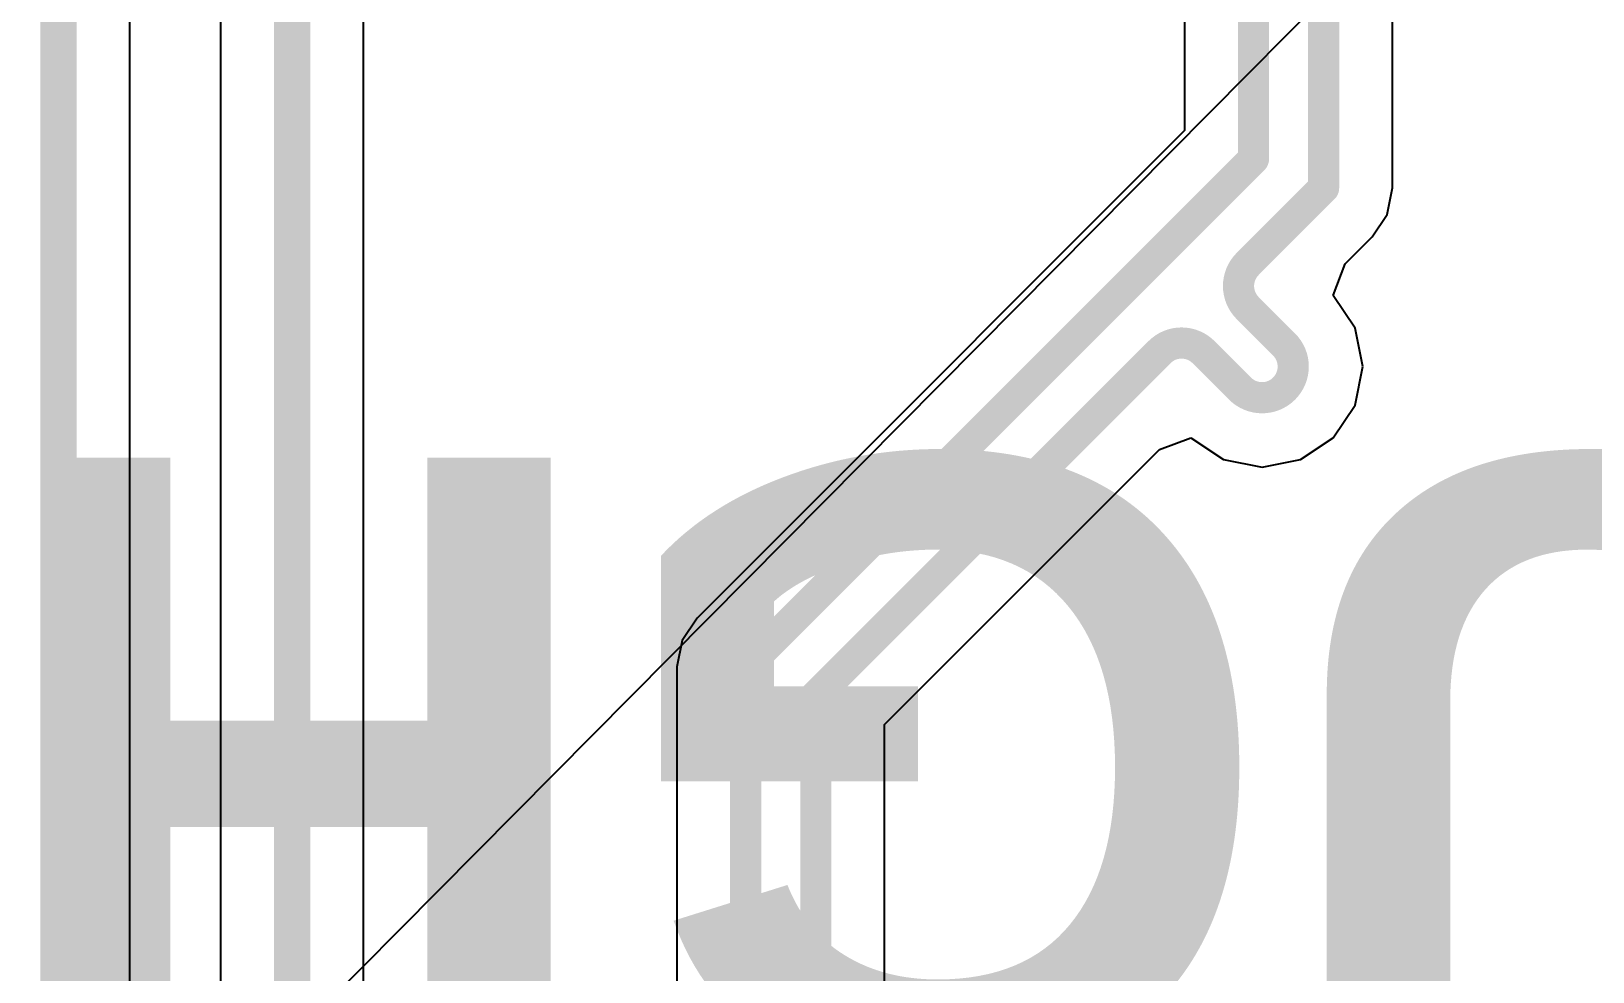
# Model space of a CAD drawing. Header units: inches. Extents: x -11 to 5379, y 0 to 5429.
# Drawn here: x 79.17 to 86.8, y 87.45 to 92.04 of the extents above; entities that cross this region are included whole.
import ezdxf

# ---------------------------------------------------------------- set-up
doc = ezdxf.new("R2010")
doc.units = ezdxf.units.IN
for name, color, linetype in [('Bottom Solder', 6, 'Continuous'), ('Top Layer', 1, 'Continuous'), ('Top Overlay', 2, 'Continuous'), ('Top Solder', 216, 'Continuous')]:
    doc.layers.add(name, color=color, linetype=linetype)
doc.styles.add('Arial_Bold', font='', dxfattribs={"height": 0.2})
doc.styles.get('Arial_Bold').set_extended_font_data('Arial', bold=True)

msp = doc.modelspace()

# ---------------------------------------------------------------- linework, layer by layer
at = {"layer": 'Bottom Solder'}
msp.add_line((6.24480844, 12.31924892), (5379.20847702, 5429.20847608), dxfattribs=at)
at = {"layer": 'Top Layer'}
for p, q in [((79.648685, 85.84679046), (79.648685, 94.34042854)), ((85.82343008, 91.27813595999999), (85.82343008, 92.57263426)), ((84.80719132, 92.43463098), (84.80719132, 91.55962129999999)), ((80.0924484, 92.27628992), (80.0924484, 85.84679046)), ((80.791685, 85.84679046), (80.791685, 92.13147181999999)), ((84.80719132, 91.55962129999999), (82.76526245999999, 89.51769243999999)), ((85.79780402, 91.14929954), (85.82343008, 91.27813595999999)), ((85.72482219999999, 91.04007446), (85.79780402, 91.14929954)), ((85.59163475999999, 90.90688702), (85.72482219999999, 91.04007446)), ((85.53375577999999, 90.753057), (85.59163475999999, 90.90688702)), ((85.640418, 90.59342562), (85.53375577999999, 90.753057)), ((85.67787283999999, 90.40512525999999), (85.640418, 90.59342562)), ((85.640418, 90.21682489999999), (85.67787283999999, 90.40512525999999)), ((85.53376594, 90.05720368), (85.640418, 90.21682489999999)), ((84.6840572, 89.99930945999999), (84.83788722, 90.05718844)), ((84.83788722, 90.05718844), (84.99751859999999, 89.95052621999999)), ((85.37411931999999, 89.95052621999999), (85.53375324, 90.0571859)), ((85.53375324, 90.0571859), (85.53375577999999, 90.05718336)), ((85.53375577999999, 90.05718336), (85.53376848, 90.05720114)), ((85.53376848, 90.05720114), (85.53376594, 90.05720368)), ((83.33999333999999, 88.6552456), (84.6840572, 89.99930945999999)), ((84.99751859999999, 89.95052621999999), (85.18581895999999, 89.91307137999999)), ((85.18581895999999, 89.91307137999999), (85.37411931999999, 89.95052621999999)), ((82.76526245999999, 89.51769243999999), (82.42236245999999, 89.17479243999999)), ((82.42236245999999, 89.17479243999999), (82.34938318, 89.06556989999999)), ((82.34938318, 89.06556989999999), (82.32375457999999, 88.93673093999999)), ((82.32375457999999, 88.93673093999999), (82.32375457999999, 86.04192088)), ((83.33999333999999, 87.24771476), (83.33999333999999, 88.6552456))]:
    msp.add_line(p, q, dxfattribs=at)
for points in [[(79.2990667, 85.37408884, 0.1778, 0.1778, 0), (79.2990667, 94.48524664, 0.1778, 0.1778, 0)], [(85.14386069999999, 91.42016767999999, 0.1524, 0.1524, 0), (85.14386069999999, 94.3085744, 0.1524, 0.1524, 0)], [(85.48676069999999, 91.42420627999999, 0.1524, 0.1524, 0), (85.48676069999999, 94.16654267999999, 0.1524, 0.1524, 0)], [(80.4420667, 85.37408884, 0.1778, 0.1778, 0), (80.4420667, 92.27628992, 0.1778, 0.1778, 0)], [(85.00182898, 91.27813595999999, 0.1524, 0.1524, 0), (85.14386069999999, 91.42016767999999, 0.1524, 0.1524, 0)], [(85.48676069999999, 91.27813595999999, 0.1524, 0.1524, 0), (85.48676069999999, 91.42420627999999, 0.1524, 0.1524, 0)], [(83.00332395999999, 89.27963093999999, 0.1524, 0.1524, 0), (85.00182898, 91.27813595999999, 0.1524, 0.1524, 0)], [(85.1153111, 90.90668636, 0.1524, 0.1524, 0), (85.48676069999999, 91.27813595999999, 0.1524, 0.1524, 0)], [(85.1153111, 90.69116228, 0.1524, 0.1524, -0.4142066588457261), (85.1153111, 90.90668636, 0.1524, 0.1524, 0)], [(85.1153111, 90.69116228, 0.1524, 0.1524, 0), (85.29358099999999, 90.51288729999999, 0.1524, 0.1524, 0)], [(84.6842604, 90.47563566, 0.1524, 0.1524, -0.4142066587643657), (84.89978448, 90.47563566, 0.1524, 0.1524, 0)], [(85.29358099999999, 90.51288729999999, 0.1524, 0.1524, -0.4142066587643675), (85.29358353999999, 90.29736576, 0.1524, 0.1524, 0)], [(84.41484514, 90.2062204, 0.1524, 0.1524, 0), (84.6842604, 90.47563566, 0.1524, 0.1524, 0)], [(84.89978194, 90.47563312, 0.1524, 0.1524, 0), (84.89978448, 90.47563566, 0.1524, 0.1524, 0)], [(84.89978448, 90.47563566, 0.1524, 0.1524, 0), (85.07805438, 90.29736068, 0.1524, 0.1524, 0)], [(85.29358099999999, 90.29736322, 0.1524, 0.1524, -0.4142135623730951), (85.07805692, 90.29736322, 0.1524, 0.1524, 0)], [(85.29358099999999, 90.29736322, 0.1524, 0.1524, 0), (85.29358353999999, 90.29736576, 0.1524, 0.1524, 0)], [(83.00332395999999, 88.79469922, 0.1524, 0.1524, 0), (84.41484514, 90.2062204, 0.1524, 0.1524, 0)], [(82.66042395999999, 88.93673093999999, 0.1524, 0.1524, 0), (83.00332395999999, 89.27963093999999, 0.1524, 0.1524, 0)], [(82.66042395999999, 86.04192088, 0.1524, 0.1524, 0), (82.66042395999999, 88.93673093999999, 0.1524, 0.1524, 0)], [(83.00332395999999, 86.1839526, 0.1524, 0.1524, 0), (83.00332395999999, 88.79469922, 0.1524, 0.1524, 0)]]:
    msp.add_lwpolyline(points, format="xyseb", dxfattribs=at)
for points in [[(85.10576069999999, 91.42016767999999, 0.0762, 0.0762, 1), (85.18196069999999, 91.42016767999999, 0.0762, 0.0762, 1)], [(85.10576069999999, 91.42016767999999, 0.0762, 0.0762, 1), (85.18196069999999, 91.42016767999999, 0.0762, 0.0762, 1)], [(85.44866069999999, 91.42420627999999, 0.0762, 0.0762, 1), (85.52486069999999, 91.42420627999999, 0.0762, 0.0762, 1)], [(85.44866069999999, 91.42420627999999, 0.0762, 0.0762, 1), (85.52486069999999, 91.42420627999999, 0.0762, 0.0762, 1)], [(84.96372897999998, 91.27813595999999, 0.0762, 0.0762, 1), (85.03992898, 91.27813595999999, 0.0762, 0.0762, 1)], [(84.96372897999998, 91.27813595999999, 0.0762, 0.0762, 1), (85.03992898, 91.27813595999999, 0.0762, 0.0762, 1)], [(85.44866069999999, 91.27813595999999, 0.0762, 0.0762, 1), (85.52486069999999, 91.27813595999999, 0.0762, 0.0762, 1)], [(85.44866069999999, 91.27813595999999, 0.0762, 0.0762, 1), (85.52486069999999, 91.27813595999999, 0.0762, 0.0762, 1)], [(85.07721109999999, 90.90668636, 0.0762, 0.0762, 1), (85.1534111, 90.90668636, 0.0762, 0.0762, 1)], [(85.07721109999999, 90.90668636, 0.0762, 0.0762, 1), (85.1534111, 90.90668636, 0.0762, 0.0762, 1)], [(85.07721109999999, 90.69116228, 0.0762, 0.0762, 1), (85.1534111, 90.69116228, 0.0762, 0.0762, 1)], [(85.07721109999999, 90.69116228, 0.0762, 0.0762, 1), (85.1534111, 90.69116228, 0.0762, 0.0762, 1)], [(85.25548099999999, 90.51288729999999, 0.0762, 0.0762, 1), (85.33168099999999, 90.51288729999999, 0.0762, 0.0762, 1)], [(85.25548099999999, 90.51288729999999, 0.0762, 0.0762, 1), (85.33168099999999, 90.51288729999999, 0.0762, 0.0762, 1)], [(84.6461604, 90.47563566, 0.0762, 0.0762, 1), (84.7223604, 90.47563566, 0.0762, 0.0762, 1)], [(84.6461604, 90.47563566, 0.0762, 0.0762, 1), (84.7223604, 90.47563566, 0.0762, 0.0762, 1)], [(84.86168194, 90.47563312, 0.0762, 0.0762, 1), (84.93788194, 90.47563312, 0.0762, 0.0762, 1)], [(84.86168448, 90.47563566, 0.0762, 0.0762, 1), (84.93788448, 90.47563566, 0.0762, 0.0762, 1)], [(84.86168448, 90.47563566, 0.0762, 0.0762, 1), (84.93788448, 90.47563566, 0.0762, 0.0762, 1)], [(84.86168448, 90.47563566, 0.0762, 0.0762, 1), (84.93788448, 90.47563566, 0.0762, 0.0762, 1)], [(85.03995438, 90.29736068, 0.0762, 0.0762, 1), (85.11615437999998, 90.29736068, 0.0762, 0.0762, 1)], [(85.03995692, 90.29736322, 0.0762, 0.0762, 1), (85.11615692, 90.29736322, 0.0762, 0.0762, 1)], [(85.25548099999999, 90.29736322, 0.0762, 0.0762, 1), (85.33168099999999, 90.29736322, 0.0762, 0.0762, 1)], [(85.25548099999999, 90.29736322, 0.0762, 0.0762, 1), (85.33168099999999, 90.29736322, 0.0762, 0.0762, 1)], [(85.25548354, 90.29736576, 0.0762, 0.0762, 1), (85.33168353999999, 90.29736576, 0.0762, 0.0762, 1)], [(85.25548354, 90.29736576, 0.0762, 0.0762, 1), (85.33168353999999, 90.29736576, 0.0762, 0.0762, 1)], [(84.37674514, 90.2062204, 0.0762, 0.0762, 1), (84.45294514, 90.2062204, 0.0762, 0.0762, 1)], [(84.37674514, 90.2062204, 0.0762, 0.0762, 1), (84.45294514, 90.2062204, 0.0762, 0.0762, 1)], [(82.96522395999999, 89.27963093999999, 0.0762, 0.0762, 1), (83.04142395999999, 89.27963093999999, 0.0762, 0.0762, 1)], [(82.96522395999999, 89.27963093999999, 0.0762, 0.0762, 1), (83.04142395999999, 89.27963093999999, 0.0762, 0.0762, 1)], [(82.62232395999999, 88.93673093999999, 0.0762, 0.0762, 1), (82.69852395999999, 88.93673093999999, 0.0762, 0.0762, 1)], [(82.62232395999999, 88.93673093999999, 0.0762, 0.0762, 1), (82.69852395999999, 88.93673093999999, 0.0762, 0.0762, 1)], [(82.96522395999999, 88.79469922, 0.0762, 0.0762, 1), (83.04142395999999, 88.79469922, 0.0762, 0.0762, 1)], [(82.96522395999999, 88.79469922, 0.0762, 0.0762, 1), (83.04142395999999, 88.79469922, 0.0762, 0.0762, 1)]]:
    msp.add_lwpolyline(points, format="xyseb", close=True, dxfattribs=at)
at = {"layer": 'Top Solder'}
msp.add_line((6.24480844, 12.31924892), (5379.20847702, 5429.20847608), dxfattribs=at)

# ---------------------------------------------------------------- texts
at = {"layer": 'Top Overlay', "style": 'Arial_Bold'}
msp.add_text('DAUGHTHER BOARDS', height=2.99999908, rotation=180, dxfattribs=at).set_placement((94.3250717, 89.95956353999999))

doc.saveas('drawing.dxf')
